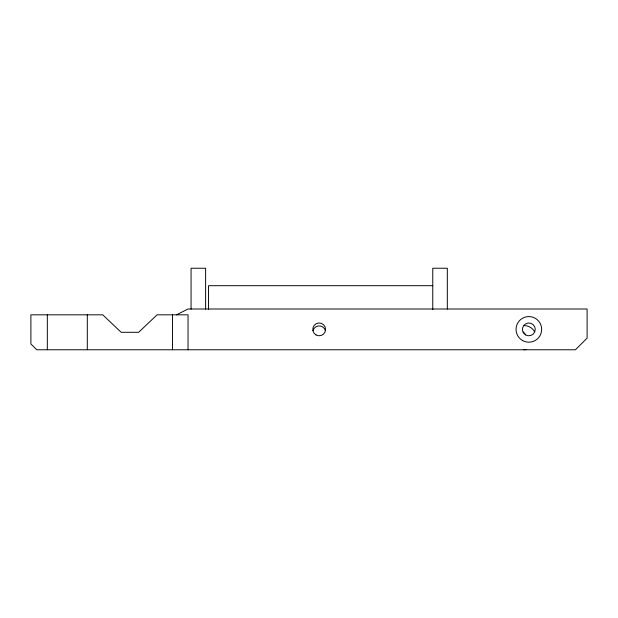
<?xml version="1.0" encoding="UTF-8"?>
<svg xmlns="http://www.w3.org/2000/svg" width="618" height="618" viewBox="0 0 618 618"><rect width="100%" height="100%" fill="white"/><g stroke="black" fill="none" stroke-linecap="round" stroke-linejoin="round"><path stroke-width="0.93" d="M176.501 314.825L188.034 309L587.1 309L587.1 338.123L575.451 349.765L36.725 349.765L30.9 343.948L30.9 314.825L102.742 314.825L121.174 332.299L138.648 332.299L157.072 314.825L188.034 314.825L188.034 349.765M432.762 285.701L208.536 285.701L208.536 309.185M522.982 331.99L524.311 333.009A6.404 6.404 0 0 1 525.331 334.338M447.324 309.116L447.324 268.235L432.762 268.235L432.762 309.479M205.624 309.116L205.624 268.235L191.062 268.235L191.062 309.116M172.515 314.825L172.515 349.765M87.3 314.825L87.3 349.765M47.331 314.825L47.331 349.765M313.002 330.638A6.404 6.404 0 0 1 325.377 330.638M524.11 325.547A11.989 11.989 0 0 1 534.5 331.542M526.266 349.533A12.229 12.229 0 0 1 523.871 349.765M315.991 334.933A6.404 6.404 0 0 0 325.601 329.386A6.404 6.404 0 0 0 315.991 323.84A6.404 6.404 0 0 0 315.991 334.933M522.449 340.479A12.816 12.816 0 0 0 541.669 329.386A12.816 12.816 0 0 0 522.449 318.285A12.816 12.816 0 0 0 522.449 340.479M525.655 334.933A6.404 6.404 0 0 0 535.265 329.386A6.404 6.404 0 0 0 525.655 323.84A6.404 6.404 0 0 0 525.655 334.933"/></g></svg>
